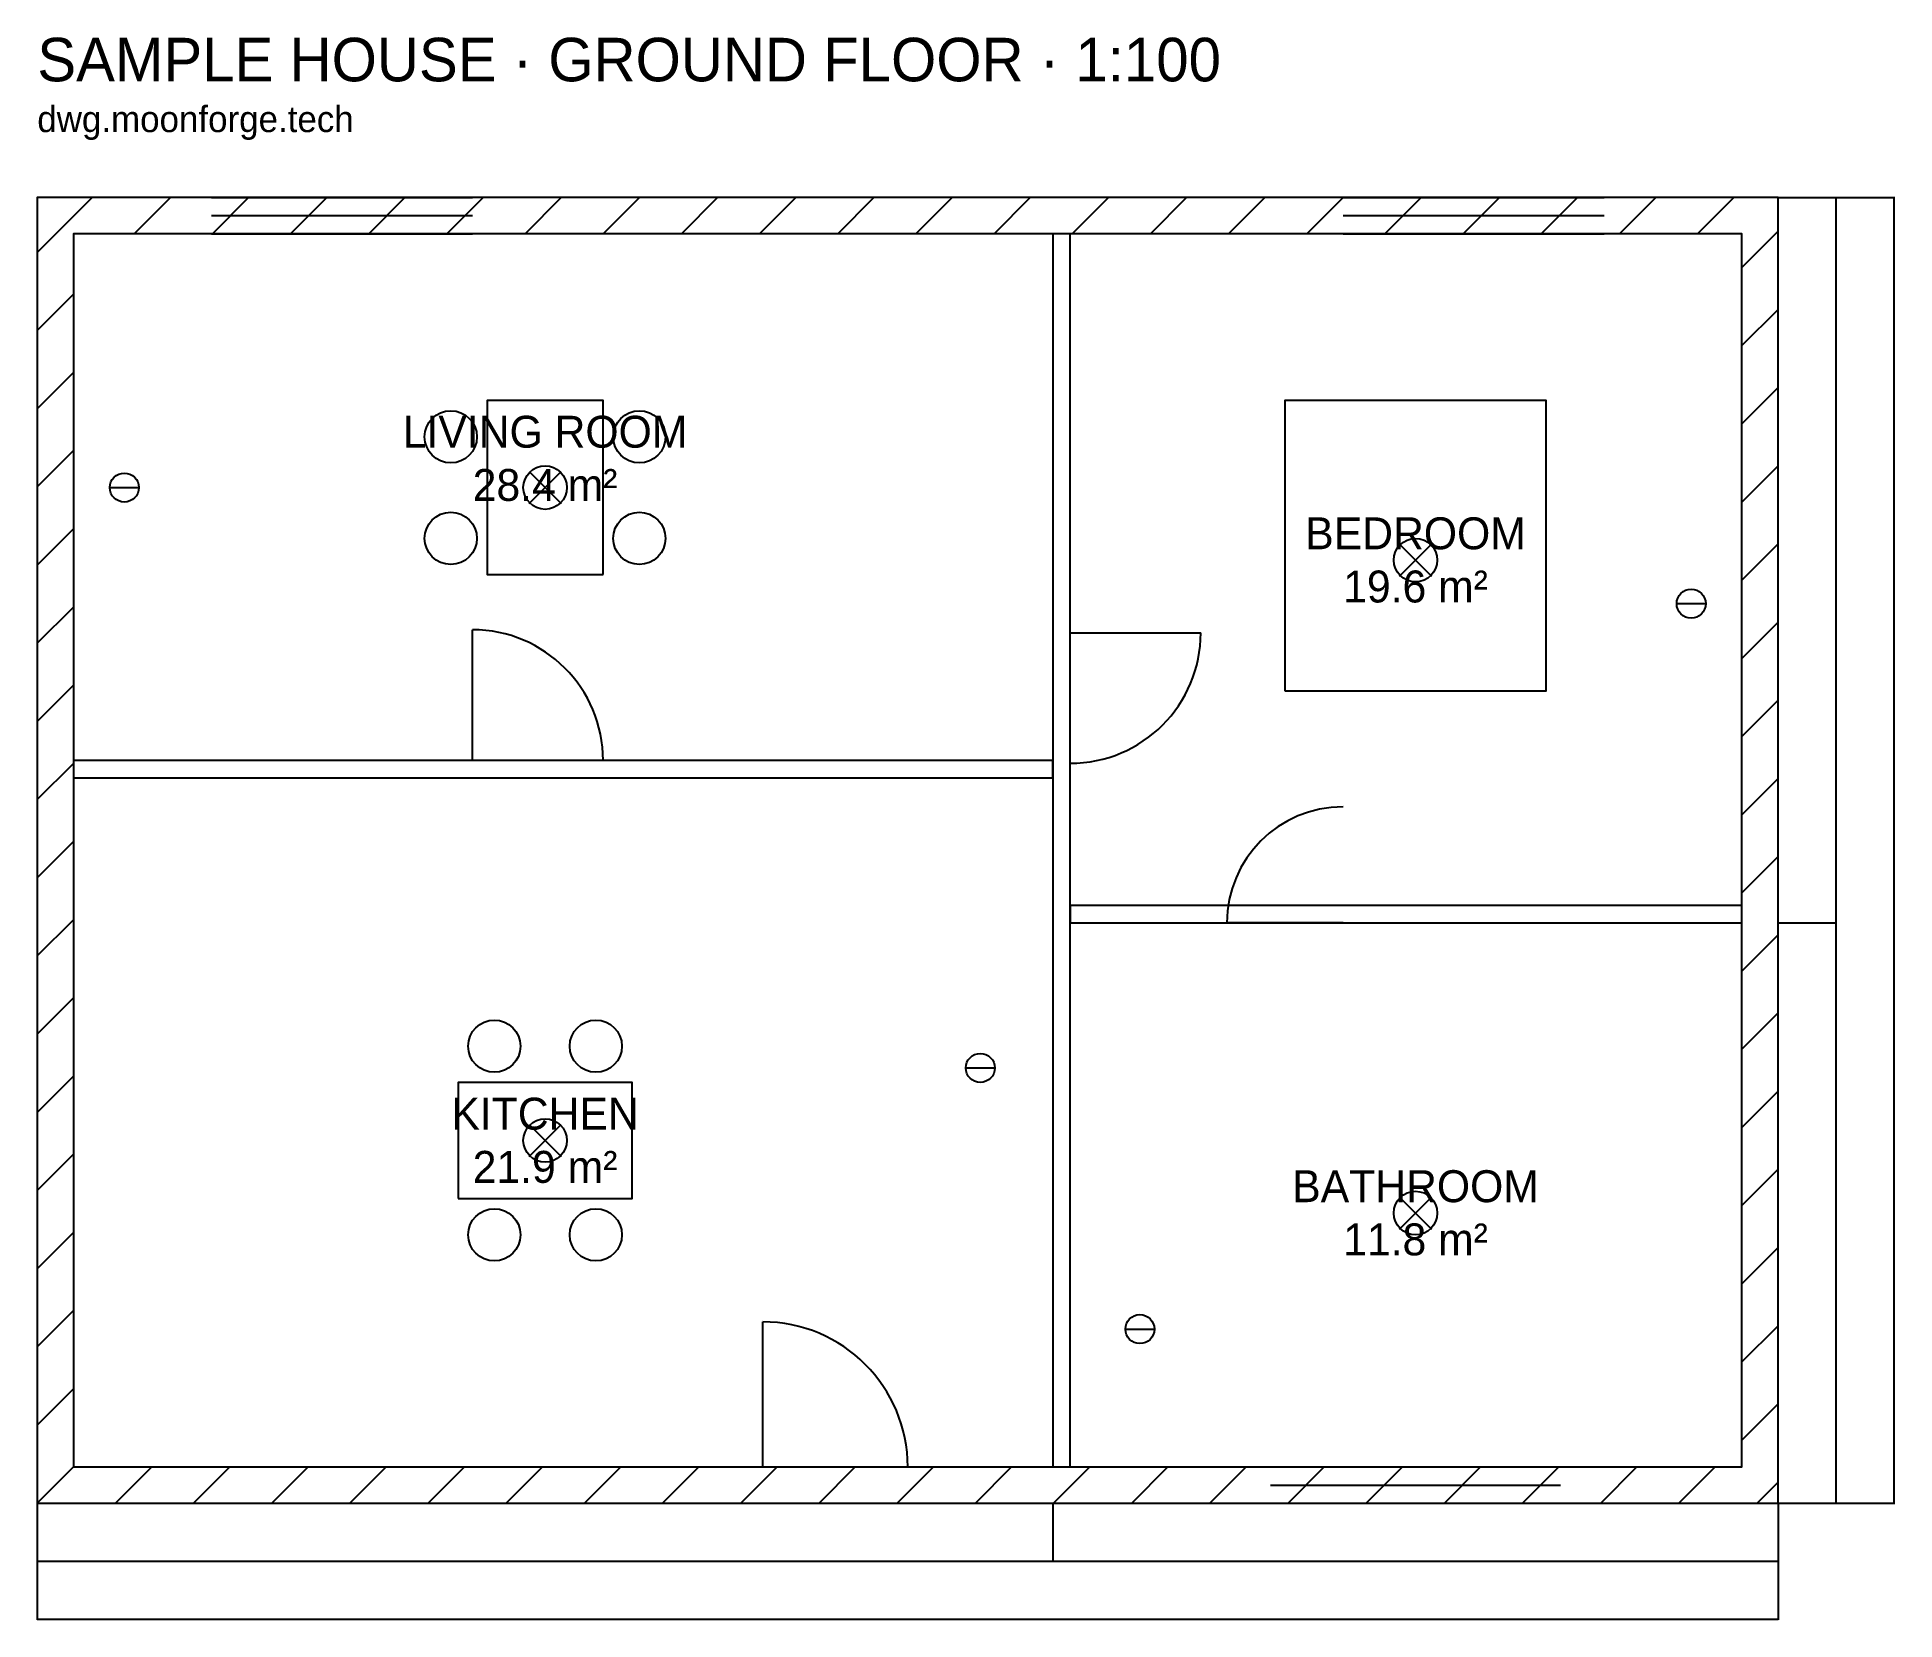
# Model space of a CAD drawing. Header units: centimetres. Extents: x 0 to 1280, y -80 to 1010.
import ezdxf

# ---------------------------------------------------------------- set-up
doc = ezdxf.new("R2010")
doc.units = ezdxf.units.CM
for name, color, linetype in [('DIMENSIONS', 1, 'Continuous'), ('DOORS', 3, 'Continuous'), ('ELECTRICAL', 6, 'Continuous'), ('FURNITURE', 9, 'Continuous'), ('ROOM-NAMES', 2, 'Continuous'), ('WALL-HATCH', 8, 'Continuous'), ('WALLS', 7, 'Continuous'), ('WINDOWS', 4, 'Continuous')]:
    doc.layers.add(name, color=color, linetype=linetype)
doc.styles.add('OpenSansCondensed-Light', font='OpenSansCondensed-Light.ttf')
doc.dimstyles.new('EZDXF', dxfattribs={"dimtxt": 0.25, "dimasz": 0.175, "dimexe": 0.375, "dimexo": 0.125, "dimgap": 0.1, "dimtad": 1, "dimlfac": 100, "dimzin": 12, "dimdsep": 46, "dimtxsty": 'OpenSansCondensed-Light', "dimblk": 'ARCHTICK', "dimcen": 2.5, "dimazin": 3, "dimtfac": 0.5, "dimtmove": 2, "dimatfit": 3})

# ---------------------------------------------------------------- blocks, each defined once
blk = doc.blocks.new('TABLE_4')
blk.add_lwpolyline([(-60, -40), (60, -40), (60, 40), (-60, 40)], close=True)
for centre in [(-35, 65), (35, 65), (-35, -65), (35, -65)]:
    blk.add_circle(centre, 18)
blk = doc.blocks.new('_ARCHTICK')
at = {"color": 0, "linetype": 'BYBLOCK', "const_width": 0.15}
blk.add_lwpolyline([(-0.5, -0.5), (0.5, 0.5)], dxfattribs=at)

msp = doc.modelspace()

# ---------------------------------------------------------------- hatches: boundary and pattern name
at = {"layer": 'WALL-HATCH'}
h = msp.add_hatch(dxfattribs=at)
h.set_pattern_fill('ANSI31', scale=12)
h.paths.add_polyline_path([(0, 0), (1200, 0), (1200, 900), (0, 900)])
h.paths.add_polyline_path([(25, 25), (1175, 25), (1175, 875), (25, 875)], flags=16)

# ---------------------------------------------------------------- linework, layer by layer
at = {"layer": 'DOORS'}
for p, q in [((300, 512), (300, 602)), ((712, 600), (802, 600)), ((900, 400), (820, 400)), ((500, 25), (500, 125))]:
    msp.add_line(p, q, dxfattribs=at)
for centre, radius, start, end in [((300, 512), 90, 0, 90), ((712, 600), 90, 270, 360), ((900, 400), 80, 90, 180), ((500, 25), 100, 0, 90)]:
    msp.add_arc(centre, radius, start, end, dxfattribs=at)
at = {"layer": 'ELECTRICAL'}
for p, q in [((339, 689), (361, 711)), ((339, 711), (361, 689)), ((50, 700), (70, 700)), ((939, 639), (961, 661)), ((939, 661), (961, 639)), ((1130, 620), (1150, 620)), ((640, 300), (660, 300)), ((339, 239), (361, 261)), ((339, 261), (361, 239)), ((939, 189), (961, 211)), ((939, 211), (961, 189)), ((750, 120), (770, 120))]:
    msp.add_line(p, q, dxfattribs=at)
for centre, radius in [((60, 700), 10), ((350, 700), 15), ((950, 650), 15), ((1140, 620), 10), ((650, 300), 10), ((350, 250), 15), ((950, 200), 15), ((760, 120), 10)]:
    msp.add_circle(centre, radius, dxfattribs=at)
at = {"layer": 'FURNITURE'}
msp.add_lwpolyline([(860, 560), (1040, 560), (1040, 760), (860, 760)], close=True, dxfattribs=at)
at = {"layer": 'WALLS'}
for points in [[(0, 0), (1200, 0), (1200, 900), (0, 900)], [(25, 25), (1175, 25), (1175, 875), (25, 875)], [(700, 25), (712, 25), (712, 875), (700, 875)], [(25, 500), (700, 500), (700, 512), (25, 512)], [(712, 400), (1175, 400), (1175, 412), (712, 412)]]:
    msp.add_lwpolyline(points, close=True, dxfattribs=at)
at = {"layer": 'WINDOWS'}
for p, q in [((120, 900), (300, 900)), ((900, 900), (1080, 900)), ((120, 887.5), (300, 887.5)), ((900, 887.5), (1080, 887.5)), ((120, 875), (300, 875)), ((900, 875), (1080, 875)), ((850, 25), (1050, 25)), ((850, 12.5), (1050, 12.5)), ((850, 0), (1050, 0))]:
    msp.add_line(p, q, dxfattribs=at)

# ---------------------------------------------------------------- block references
at = {"layer": 'FURNITURE', "rotation": 90}
msp.add_blockref('TABLE_4', (350, 700), dxfattribs=at)
at = {"layer": 'FURNITURE'}
msp.add_blockref('TABLE_4', (350, 250), dxfattribs=at)

# ---------------------------------------------------------------- texts
at = {"layer": 'ROOM-NAMES'}
msp.add_text('SAMPLE HOUSE · GROUND FLOOR · 1:100', height=30, dxfattribs=at).set_placement((0, 980))
at = {"layer": 'ROOM-NAMES', "color": 1}
msp.add_text('dwg.moonforge.tech', height=18, dxfattribs=at).set_placement((0, 945))
at = {"layer": 'ROOM-NAMES', "char_height": 22, "attachment_point": 5}
for s, insert in [('LIVING ROOM\\P28.4 m²', (350, 720)), ('BEDROOM\\P19.6 m²', (950, 650)), ('KITCHEN\\P21.9 m²', (350, 250)), ('BATHROOM\\P11.8 m²', (950, 200))]:
    msp.add_mtext(s, dxfattribs=dict(at, insert=insert))

# ---------------------------------------------------------------- dimensions: what is measured, and where the dimension line sits
at = {"layer": 'DIMENSIONS'}
for base, p1, p2 in [((1280, 0), (1200, 0), (1200, 900)), ((1240, 400), (1200, 400), (1200, 900)), ((1240, 0), (1200, 0), (1200, 400))]:
    msp.add_linear_dim(base=base, p1=p1, p2=p2, angle=90, dimstyle='EZDXF', dxfattribs=at).render()
for base, p1, p2 in [((0, -80), (0, 0), (1200, 0)), ((0, -40), (0, 0), (700, 0)), ((700, -40), (700, 0), (1200, 0))]:
    msp.add_linear_dim(base=base, p1=p1, p2=p2, dimstyle='EZDXF', dxfattribs=at).render()

doc.saveas('drawing.dxf')
